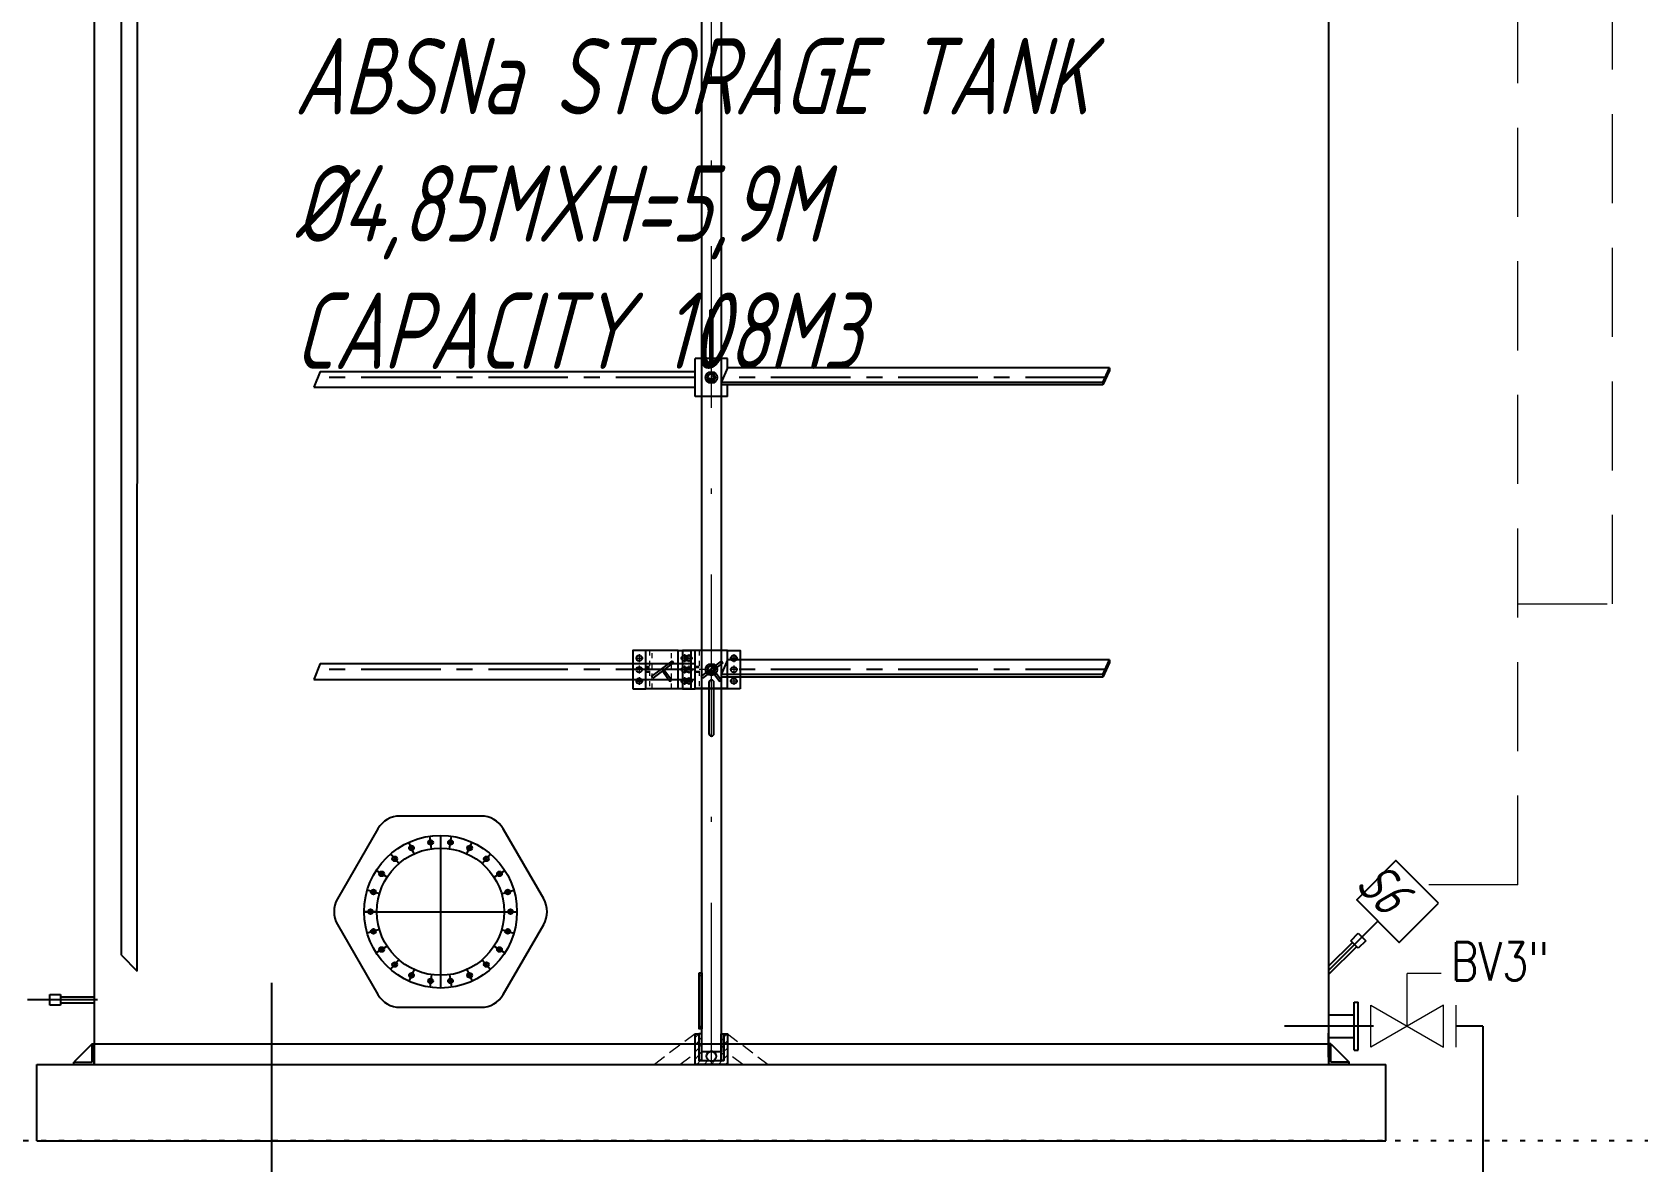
# Model space of a CAD drawing. Extents: x -29512 to 147477, y -5232 to 39709.
# Drawn here: x 140799.25 to 140830.79, y 10806.51 to 10828.71 of the extents above; entities that cross this region are included whole.
import ezdxf

# ---------------------------------------------------------------- set-up
doc = ezdxf.new("R2010")
doc.units = 0
for name, pattern in [('ASSI', [16, 10, -2, 2, -2]), ('CENTER', [2, 1.25, -0.25, 0.25, -0.25]), ('DASHDOT', [25.4, 12.7, -6.35, 0, -6.35]), ('DOTTED', [0.25, 0, -0.25]), ('HIDDEN', [0.375, 0.25, -0.125])]:
    doc.linetypes.add(name, pattern=pattern)
doc.layers.get('0').update_dxf_attribs({"linetype": 'CONTINUOUS'})
for name, color, linetype in [('blade', 32, 'CONTINUOUS'), ('Bolt', 8, 'CONTINUOUS'), ('bushing', 1, 'CONTINUOUS'), ('DIMENSION', 3, 'CONTINUOUS'), ('garis center', 4, 'CENTER'), ('HATCH', 4, 'CONTINUOUS'), ('P-707D', 7, 'CONTINUOUS'), ('PLAT', 7, 'CONTINUOUS')]:
    doc.layers.add(name, color=color, linetype=linetype)
doc.layers.add('FITTING', color=7, linetype='CONTINUOUS', lineweight=13)
doc.layers.add('TAG', color=140, linetype='CONTINUOUS', lineweight=13)
doc.styles.add('Romans100', font='romans.shx', dxfattribs={"width": 0.8, "height": 200})
doc.styles.add('STYLE4', font='isocp.shx', dxfattribs={"width": 0.8, "oblique": 15, "height": 2})

# ---------------------------------------------------------------- blocks, each defined once
blk = doc.blocks.new('blade samping')
at = {"layer": 'blade'}
for p, q in [((145662.43, 16532.93), (145659.89, 16532.93)), ((145659.89, 16529.93), (145659.89, 16532.93)), ((145662.43, 16529.93), (145662.43, 16532.93)), ((145662.43, 16529.93), (145662.43, 16532.93)), ((145662.43, 16529.93), (145659.89, 16529.93))]:
    blk.add_line(p, q, dxfattribs=at)
at = {"layer": 'blade', "linetype": 'HIDDEN', "lineweight": 9}
for p, q in [((145660.2, 16532.93), (145660.2, 16529.93)), ((145660.4, 16529.93), (145660.4, 16532.93)), ((145661.92, 16529.93), (145661.92, 16532.93)), ((145660.2, 16531.66), (145659.89, 16531.66)), ((145660.2, 16531.58), (145659.89, 16531.58)), ((145660.2, 16531.28), (145659.89, 16531.28)), ((145660.2, 16531.2), (145659.89, 16531.2))]:
    blk.add_line(p, q, dxfattribs=at)
at = {"layer": 'bushing', "color": 7, "linetype": 'CENTER', "lineweight": 9}
for p, q in [((145659.08, 16532.33), (145659.7, 16532.33)), ((145659.39, 16532.64), (145659.39, 16532.02)), ((145659.39, 16531.74), (145659.39, 16531.12)), ((145663.24, 16532.33), (145662.62, 16532.33)), ((145662.93, 16532.64), (145662.93, 16532.02)), ((145662.93, 16531.74), (145662.93, 16531.12)), ((145659.08, 16531.43), (145659.7, 16531.43)), ((145659.08, 16530.53), (145659.7, 16530.53)), ((145659.39, 16530.84), (145659.39, 16530.22)), ((145663.24, 16531.43), (145662.62, 16531.43)), ((145663.24, 16530.53), (145662.62, 16530.53)), ((145662.93, 16530.84), (145662.93, 16530.22))]:
    blk.add_line(p, q, dxfattribs=at)
at = {"layer": 'bushing', "linetype": 'CENTER', "lineweight": 5, "ltscale": 0.125}
blk.add_line((145660.61, 16531.43), (145659.48, 16531.43), dxfattribs=at)
at = {"layer": 'bushing', "color": 7}
for points in [[(145658.89, 16529.93), (145659.89, 16529.93), (145659.89, 16532.93), (145658.89, 16532.93)], [(145663.43, 16529.93), (145662.43, 16529.93), (145662.43, 16532.93), (145663.43, 16532.93)]]:
    blk.add_lwpolyline(points, close=True, dxfattribs=at)
for centre in [(145659.39, 16532.33), (145659.39, 16531.43), (145662.93, 16532.33), (145662.93, 16531.43), (145659.39, 16530.53), (145662.93, 16530.53)]:
    blk.add_circle(centre, 0.22, dxfattribs=at)
at = {"layer": 'PLAT'}
for points in [[(145660.36, 16530.89), (145661.96, 16532.09), (145662.06, 16531.96)], [(145662.06, 16531.96), (145660.46, 16530.76)], [(145660.46, 16530.76), (145660.36, 16530.89)], [(145661.2, 16531.32), (145661.8, 16530.52), (145661.92, 16530.61), (145661.32, 16531.41)]]:
    blk.add_lwpolyline(points, dxfattribs=at)
blk = doc.blocks.new('blade')
at = {"layer": 'blade'}
for p, q in [((145653.4, 16543.13), (145650.86, 16543.13)), ((145650.86, 16540.13), (145650.86, 16543.13)), ((145653.4, 16542.39), (145653.4, 16543.13)), ((145621.4, 16542.11), (145650.86, 16542.11)), ((145683.4, 16542.39), (145653.4, 16542.39)), ((145683.4, 16542.39), (145683.4, 16542.18)), ((145620.9, 16540.86), (145650.86, 16540.86)), ((145682.89, 16541.24), (145652.89, 16541.24)), ((145652.89, 16541.24), (145652.89, 16541.04)), ((145682.89, 16541.04), (145652.89, 16541.04)), ((145653.4, 16540.13), (145653.4, 16541.04)), ((145682.89, 16541.24), (145682.89, 16541.04)), ((145653.4, 16540.13), (145650.86, 16540.13))]:
    blk.add_line(p, q, dxfattribs=at)
at = {"layer": 'Bolt', "color": 0, "linetype": 'Continuous'}
blk.add_lwpolyline([(145651.96, 16541.91), (145651.8, 16541.63), (145651.96, 16541.34), (145652.29, 16541.34), (145652.46, 16541.63), (145652.29, 16541.91)], close=True, dxfattribs=at)
for radius in [0.456, 0.286]:
    blk.add_circle((145652.13, 16541.63), radius, dxfattribs=at)
at = {"layer": 'Bolt', "color": 1, "linetype": 'HIDDEN'}
blk.add_circle((145652.13, 16541.63), 0.147, dxfattribs=at)
blk.add_arc((145652.13, 16541.63), 0.219, 180, 90, dxfattribs=at)
at = {"layer": 'garis center', "ltscale": 5}
for p, q in [((145650.86, 16541.63), (145621.21, 16541.63)), ((145683.06, 16541.63), (145653.06, 16541.63))]:
    blk.add_line(p, q, dxfattribs=at)
at = {"layer": 'PLAT'}
for p, q in [((145621.4, 16542.11), (145620.9, 16540.86)), ((145653.4, 16542.39), (145652.89, 16541.24)), ((145682.89, 16541.24), (145683.4, 16542.39)), ((145683.4, 16542.18), (145682.89, 16541.04))]:
    blk.add_line(p, q, dxfattribs=at)

msp = doc.modelspace()

# ---------------------------------------------------------------- hatches: boundary and pattern name
at = {"layer": 'DIMENSION', "lineweight": 9}
h = msp.add_hatch(dxfattribs=at)
h.set_pattern_fill('ANSI31', scale=0.03125, style=0)
h.set_pattern_definition([(45, (104371.6281, 6682.21236), (-0.07015825095, 0.07015825095), [])])
h.paths.add_polyline_path([(140812.9099, 10808.825), (140812.8415, 10808.825), (140812.8415, 10808.4975), (140812.6444, 10808.4975), (140812.6194, 10808.4925, -0.0296497), (140812.6084, 10808.4903), (140812.5944, 10808.4875), (140812.5944, 10808.425), (140812.9099, 10808.425)])
h.paths.add_polyline_path([(140812.9099, 10809.025), (140812.8415, 10809.025), (140812.8415, 10808.825), (140812.9099, 10808.825)])
h.paths.add_polyline_path([(140812.3474, 10809.025), (140812.2749, 10809.025), (140812.2749, 10808.825), (140812.3474, 10808.825)])
h.paths.add_polyline_path([(140812.3474, 10808.825), (140812.2749, 10808.825), (140812.2749, 10808.425), (140812.5944, 10808.425), (140812.5944, 10808.4875), (140812.5444, 10808.4975), (140812.3474, 10808.4975)])
at = {"layer": 'DIMENSION', "lineweight": 5}
h = msp.add_hatch(dxfattribs=at)
h.set_pattern_fill('ANSI31', color=1, scale=0.03125, angle=90, style=0)
h.set_pattern_definition([(135, (104371.6281, 6682.21236), (-0.07015825095, -0.07015825095), [])])
h.paths.add_polyline_path([(140812.8415, 10809.025), (140812.7849, 10809.025), (140812.7849, 10808.825), (140812.8415, 10808.825)])
h.paths.add_polyline_path([(140812.4039, 10809.025), (140812.3474, 10809.025), (140812.3474, 10808.825), (140812.4039, 10808.825)])
h.paths.add_polyline_path([(140812.4039, 10808.825), (140812.3474, 10808.825), (140812.3474, 10808.4975), (140812.4039, 10808.4975)])
h.paths.add_polyline_path([(140812.8415, 10808.825), (140812.7849, 10808.825), (140812.7849, 10808.4975), (140812.8415, 10808.4975)])

# ---------------------------------------------------------------- linework, layer by layer
at = {"color": 7, "lineweight": 20}
for p in [(140826.2606, 10809.175), (140826.9261, 10810.2099)]:
    msp.add_line(p, (140826.2606, 10810.2099), dxfattribs=at)
at = {"layer": 'bushing', "color": 7}
for points in [[(140812.5694, 10823.2518), (140812.6194, 10823.2518), (140812.6194, 10822.1518), (140812.5694, 10822.1518)], [(140812.5694, 10822.2018), (140812.6194, 10822.2018), (140812.6194, 10823.2018), (140812.5694, 10823.2018)], [(140812.3539, 10810.2218), (140812.4039, 10810.2218), (140812.4039, 10809.1218), (140812.3539, 10809.1218)], [(140812.3539, 10809.1718), (140812.4039, 10809.1718), (140812.4039, 10810.1718), (140812.3539, 10810.1718)]]:
    msp.add_lwpolyline(points, close=True, dxfattribs=at)
msp.add_lwpolyline([(140812.5444, 10814.9268, 1), (140812.6444, 10814.9268), (140812.6444, 10815.9268, 1), (140812.5444, 10815.9268)], format="xyb", close=True, dxfattribs=at)
at = {"layer": 'DIMENSION', "color": 4, "linetype": 'HIDDEN', "lineweight": 13, "ltscale": 7}
for p, q in [((140830.2917, 10817.4714), (140830.2917, 10849.1917)), ((140828.4367, 10811.9555), (140828.4367, 10834.9747)), ((140828.4367, 10817.4714), (140830.2917, 10817.4714)), ((140828.4367, 10811.9555), (140826.5143, 10811.9555))]:
    msp.add_line(p, q, dxfattribs=at)
at = {"layer": 'DIMENSION', "color": 3, "lineweight": 25}
for p, q in [((140800.4694, 10837.385), (140800.4694, 10808.425)), ((140824.7194, 10837.385), (140824.7194, 10808.425))]:
    msp.add_line(p, q, dxfattribs=at)
at = {"layer": 'DIMENSION', "color": 1}
for p, q in [((140808.0709, 10813.3042), (140806.4784, 10813.3042)), ((140806.0454, 10813.0542), (140805.2491, 10811.675)), ((140806.7554, 10812.562), (140806.6515, 10812.7894)), ((140807.126, 10812.7928), (140807.032, 10812.7792)), ((140807.0968, 10812.6623), (140807.0612, 10812.9097)), ((140807.0722, 10812.833), (140807.0857, 10812.739)), ((140807.2747, 10812.925), (140807.2747, 10809.925)), ((140807.5174, 10812.7792), (140807.4233, 10812.7928)), ((140807.4526, 10812.6623), (140807.4881, 10812.9097)), ((140807.4771, 10812.833), (140807.4636, 10812.739)), ((140807.7939, 10812.562), (140807.8978, 10812.7894)), ((140809.3002, 10811.675), (140808.504, 10813.0542)), ((140806.4561, 10812.3697), (140806.2924, 10812.5586)), ((140806.4101, 10812.4953), (140806.3383, 10812.433)), ((140806.3431, 10812.5), (140806.4053, 10812.4283)), ((140806.7467, 10812.6955), (140806.6603, 10812.656)), ((140806.6837, 10812.7189), (140806.7232, 10812.6325)), ((140807.8891, 10812.656), (140807.8027, 10812.6955)), ((140807.8656, 10812.7189), (140807.8261, 10812.6325)), ((140808.0932, 10812.3697), (140808.257, 10812.5586)), ((140808.211, 10812.433), (140808.1392, 10812.4953)), ((140808.2062, 10812.5), (140808.144, 10812.4283)), ((140806.2231, 10812.1008), (140806.0128, 10812.236)), ((140806.078, 10812.1941), (140806.1579, 10812.1427)), ((140806.1436, 10812.2083), (140806.0923, 10812.1284)), ((140808.3262, 10812.1008), (140808.5365, 10812.236)), ((140808.4714, 10812.1941), (140808.3914, 10812.1427)), ((140808.4571, 10812.1284), (140808.4057, 10812.2083)), ((140806.0753, 10811.7772), (140805.8354, 10811.8476)), ((140805.9098, 10811.8258), (140806.0009, 10811.799)), ((140805.9687, 10811.858), (140805.942, 10811.7668)), ((140808.474, 10811.7772), (140808.7139, 10811.8476)), ((140808.6395, 10811.8258), (140808.5484, 10811.799)), ((140808.6074, 10811.7668), (140808.5806, 10811.858)), ((140806.0247, 10811.425), (140805.7747, 10811.425)), ((140805.7747, 10811.425), (140808.7747, 10811.425)), ((140805.8522, 10811.425), (140805.9472, 10811.425)), ((140805.8997, 10811.4725), (140805.8997, 10811.3775)), ((140808.5247, 10811.425), (140808.7747, 10811.425)), ((140808.6972, 10811.425), (140808.6022, 10811.425)), ((140808.6497, 10811.3775), (140808.6497, 10811.4725)), ((140805.2491, 10811.175), (140806.0454, 10809.7958)), ((140806.0753, 10811.0728), (140805.8354, 10811.0024)), ((140805.9098, 10811.0242), (140806.0009, 10811.051)), ((140805.942, 10811.0832), (140805.9687, 10810.992)), ((140808.474, 10811.0728), (140808.7139, 10811.0024)), ((140808.504, 10809.7958), (140809.3002, 10811.175)), ((140808.6395, 10811.0242), (140808.5484, 10811.051)), ((140808.5806, 10810.992), (140808.6074, 10811.0832)), ((140806.2231, 10810.7492), (140806.0128, 10810.614)), ((140806.078, 10810.6559), (140806.1579, 10810.7073)), ((140806.0923, 10810.7216), (140806.1436, 10810.6417)), ((140808.3262, 10810.7492), (140808.5365, 10810.614)), ((140808.4714, 10810.6559), (140808.3914, 10810.7073)), ((140808.4057, 10810.6417), (140808.4571, 10810.7216)), ((140806.4561, 10810.4803), (140806.2924, 10810.2914)), ((140806.3383, 10810.4169), (140806.4101, 10810.3547)), ((140806.3431, 10810.3499), (140806.4053, 10810.4217)), ((140806.7554, 10810.288), (140806.6515, 10810.0605)), ((140807.7939, 10810.288), (140807.8978, 10810.0605)), ((140808.0932, 10810.4803), (140808.257, 10810.2914)), ((140808.1392, 10810.3547), (140808.211, 10810.4169)), ((140808.2062, 10810.3499), (140808.144, 10810.4217)), ((140806.6603, 10810.194), (140806.7467, 10810.1545)), ((140806.6837, 10810.131), (140806.7232, 10810.2175)), ((140807.032, 10810.0707), (140807.126, 10810.0572)), ((140807.0968, 10810.1877), (140807.0612, 10809.9403)), ((140807.0722, 10810.017), (140807.0857, 10810.111)), ((140807.4233, 10810.0572), (140807.5174, 10810.0707)), ((140807.4526, 10810.1877), (140807.4881, 10809.9403)), ((140807.4771, 10810.017), (140807.4636, 10810.111)), ((140807.8027, 10810.1545), (140807.8891, 10810.194)), ((140807.8656, 10810.131), (140807.8261, 10810.2175)), ((140806.4784, 10809.5458), (140808.0709, 10809.5458))]:
    msp.add_line(p, q, dxfattribs=at)
at = {"layer": 'DIMENSION', "color": 0, "linetype": 'ByBlock', "ltscale": 0.5}
msp.add_line((140803.9548, 10810.0282), (140803.9548, 10805.674), dxfattribs=at)
at = {"layer": 'DIMENSION', "color": 7}
for p, q in [((140825.2194, 10808.7025), (140825.2194, 10809.6475)), ((140825.2194, 10809.6475), (140825.2994, 10809.6475)), ((140825.2994, 10808.7025), (140825.2994, 10809.6475)), ((140824.7194, 10808.5637), (140824.7194, 10809.0362)), ((140825.2194, 10808.7025), (140825.2994, 10808.7025)), ((140799.3444, 10806.925), (140799.3444, 10808.425)), ((140799.3444, 10808.425), (140825.8444, 10808.425)), ((140825.8444, 10806.925), (140825.8444, 10808.425)), ((140799.3444, 10806.925), (140825.8444, 10806.925))]:
    msp.add_line(p, q, dxfattribs=at)
at = {"layer": 'DIMENSION', "color": 7, "linetype": 'ByBlock', "ltscale": 5}
for p, q in [((140824.7194, 10809.3975), (140825.2194, 10809.3975)), ((140824.7194, 10808.9525), (140825.2194, 10808.9525))]:
    msp.add_line(p, q, dxfattribs=at)
at = {"layer": 'DIMENSION', "color": 1, "linetype": 'CENTER', "ltscale": 2}
msp.add_line((140825.5977, 10809.175), (140823.8532, 10809.175), dxfattribs=at)
at = {"layer": 'DIMENSION', "color": 6}
for p, q in [((140800.4294, 10808.825), (140800.0694, 10808.465)), ((140800.4294, 10808.825), (140800.4694, 10808.825)), ((140800.4294, 10808.465), (140800.4294, 10808.825)), ((140800.4294, 10808.825), (140800.4694, 10808.825)), ((140800.4694, 10808.825), (140824.7194, 10808.825)), ((140800.4694, 10808.425), (140800.4694, 10808.825)), ((140824.7594, 10808.825), (140824.7194, 10808.825)), ((140824.7594, 10808.825), (140824.7194, 10808.825)), ((140824.7594, 10808.825), (140825.1194, 10808.465)), ((140824.7594, 10808.465), (140824.7594, 10808.825)), ((140800.0694, 10808.425), (140800.0694, 10808.465)), ((140800.0694, 10808.465), (140800.4294, 10808.465)), ((140800.0694, 10808.425), (140800.4694, 10808.425)), ((140825.1194, 10808.425), (140824.7194, 10808.425)), ((140825.1194, 10808.465), (140824.7594, 10808.465)), ((140825.1194, 10808.425), (140825.1194, 10808.465))]:
    msp.add_line(p, q, dxfattribs=at)
at = {"layer": 'DIMENSION', "color": 2}
for points in [[(140812.7849, 10837.0868), (140812.7849, 10808.6718), (140812.4039, 10808.6718), (140812.4039, 10837.0868)], [(140812.6444, 10808.6718), (140812.5944, 10808.6818), (140812.5444, 10808.6718)]]:
    msp.add_lwpolyline(points, dxfattribs=at)
at = {"layer": 'DIMENSION', "color": 3, "linetype": 'ByBlock', "ltscale": 0.5}
msp.add_lwpolyline([(140826.8765, 10811.5933), (140826.0415, 10812.4284), (140825.2702, 10811.6571), (140826.1052, 10810.822)], close=True, dxfattribs=at)
at = {"layer": 'DIMENSION', "color": 6, "linetype": 'HIDDEN', "lineweight": 13}
for points in [[(140812.2749, 10809.025), (140811.4749, 10808.425), (140811.9749, 10808.425), (140812.2749, 10808.65), (140812.2749, 10809.025)], [(140812.9099, 10809.025), (140813.7099, 10808.425)], [(140812.9099, 10809.025), (140813.7099, 10808.425), (140813.2099, 10808.425), (140812.9099, 10808.65), (140812.9099, 10809.025)]]:
    msp.add_lwpolyline(points, dxfattribs=at)
at = {"layer": 'DIMENSION', "color": 7}
for points in [[(140812.5944, 10808.4875), (140812.6444, 10808.4975), (140812.8415, 10808.4975), (140812.8415, 10809.025), (140812.9099, 10809.025), (140812.9099, 10808.425), (140812.2749, 10808.425), (140812.2749, 10809.025), (140812.3474, 10809.025), (140812.3474, 10808.4975), (140812.5444, 10808.4975)], [(140812.3474, 10808.4975), (140812.4039, 10808.4975), (140812.4039, 10809.025), (140812.3474, 10809.025)], [(140812.8415, 10808.4975), (140812.7849, 10808.4975), (140812.7849, 10809.025), (140812.8415, 10809.025)]]:
    msp.add_lwpolyline(points, close=True, dxfattribs=at)
for centre, radius in [((140807.2747, 10811.425), 1.5), ((140807.079, 10812.786), 0.0475), ((140807.4703, 10812.786), 0.0475), ((140807.2747, 10811.425), 1.25), ((140806.3742, 10812.4642), 0.0475), ((140806.7035, 10812.6757), 0.0475), ((140807.8459, 10812.6757), 0.0475), ((140808.1751, 10812.4642), 0.0475), ((140806.1179, 10812.1684), 0.0475), ((140808.4314, 10812.1684), 0.0475), ((140805.9554, 10811.8124), 0.0475), ((140808.594, 10811.8124), 0.0475), ((140805.8997, 10811.425), 0.0475), ((140808.6497, 10811.425), 0.0475), ((140805.9554, 10811.0376), 0.0475), ((140808.594, 10811.0376), 0.0475), ((140806.1179, 10810.6816), 0.0475), ((140808.4314, 10810.6816), 0.0475), ((140806.3742, 10810.3858), 0.0475), ((140808.1751, 10810.3858), 0.0475), ((140806.7035, 10810.1743), 0.0475), ((140807.079, 10810.064), 0.0475), ((140807.4703, 10810.064), 0.0475), ((140807.8459, 10810.1743), 0.0475), ((140812.5953, 10808.5846), 0.0953)]:
    msp.add_circle(centre, radius, dxfattribs=at)
at = {"layer": 'DIMENSION', "color": 1}
for centre, start, end in [((140806.4784, 10812.8042), 90, 150), ((140808.0709, 10812.8042), 30, 90), ((140805.6821, 10811.425), 150, 210), ((140808.8672, 10811.425), 330, 30), ((140806.4784, 10810.0458), 210, 270), ((140808.0709, 10810.0458), 270, 330)]:
    msp.add_arc(centre, 0.5, start, end, dxfattribs=at)
at = {"layer": 'FITTING', "lineweight": 20}
msp.add_line((140827.2218, 10808.7628), (140827.2218, 10809.5871), dxfattribs=at)
for points in [[(140826.2606, 10809.175), (140825.5468, 10808.7628), (140825.5468, 10809.5871)], [(140826.2606, 10809.175), (140826.9745, 10808.7628), (140826.9745, 10809.5871)]]:
    msp.add_lwpolyline(points, close=True, dxfattribs=at)
at = {"layer": 'garis center', "linetype": 'DASHDOT', "lineweight": 9, "ltscale": 0.25}
msp.add_line((140812.5944, 10808.425), (140812.5944, 10838.0984), dxfattribs=at)
at = {"layer": 'HATCH', "color": 7}
msp.add_line((140801.0059, 10810.568), (140801.3184, 10810.2555), dxfattribs=at)
at = {"layer": 'HATCH', "color": 7, "linetype": 'DOTTED'}
msp.add_line((140836.2787, 10806.925), (140711.6438, 10806.925), dxfattribs=at)
at = {"layer": 'P-707D', "linetype": 'Continuous'}
for p, q in [((140801.0059, 10810.568), (140801.0068, 10838.7996)), ((140801.3184, 10810.2555), (140801.3193, 10838.7996)), ((140825.1541, 10810.8533), (140825.3014, 10811.0006)), ((140825.3014, 10811.0006), (140825.4487, 10810.8533)), ((140825.186, 10810.8213), (140824.7194, 10810.3548)), ((140825.2695, 10810.7379), (140824.7194, 10810.1878)), ((140825.3014, 10810.7059), (140825.1541, 10810.8533)), ((140825.4487, 10810.8533), (140825.3014, 10810.7059)), ((140799.6013, 10809.589), (140799.6013, 10809.7973)), ((140799.6013, 10809.7973), (140799.8096, 10809.7973)), ((140799.8096, 10809.7973), (140799.8096, 10809.589)), ((140799.8096, 10809.7522), (140800.4694, 10809.7522)), ((140799.8096, 10809.6341), (140800.4694, 10809.6341)), ((140799.8096, 10809.589), (140799.6013, 10809.589))]:
    msp.add_line(p, q, dxfattribs=at)
at = {"layer": 'P-707D', "color": 1, "linetype": 'ASSI'}
for p, q in [((140824.7194, 10810.2713), (140825.6877, 10811.2396)), ((140800.5365, 10809.6932), (140799.1592, 10809.6932))]:
    msp.add_line(p, q, dxfattribs=at)
at = {"layer": 'P-707D', "color": 1, "lineweight": 25}
for q in [(140827.2218, 10809.175), (140827.748, 10792.5975)]:
    msp.add_line((140827.748, 10809.175), q, dxfattribs=at)

# ---------------------------------------------------------------- block references
at = {"layer": 'DIMENSION', "color": 7, "xscale": 0.25, "yscale": 0.25, "zscale": 0.25}
for name, p in [('blade', (104399.5624, 6686.5146)), ('blade', (104399.5624, 6680.7756)), ('blade samping', (104396.3312, 6683.3248)), ('blade samping', (104397.3038, 6683.3248))]:
    msp.add_blockref(name, p, dxfattribs=at)

# ---------------------------------------------------------------- texts
at = {"layer": 'DIMENSION', "color": 6, "insert": (140804.398, 10828.592), "char_height": 1.5, "attachment_point": 1, "style": 'STYLE4'}
msp.add_mtext('ABSNa STORAGE TANK\\P%%C4,85MXH=5,9M\\PCAPACITY 108M3', dxfattribs=at)
at = {"layer": 'DIMENSION', "color": 6, "insert": (140826.371, 10811.8758), "char_height": 0.78681, "attachment_point": 3, "rotation": 315, "style": 'STYLE4'}
msp.add_mtext('S6', dxfattribs=at)
at = {"layer": 'TAG', "color": 6, "lineweight": 20, "insert": (140828.0873, 10810.4494), "char_height": 0.75, "width": 7.302947, "attachment_point": 5, "style": 'Romans100'}
msp.add_mtext('{BV3"}', dxfattribs=at)

doc.saveas('drawing.dxf')
